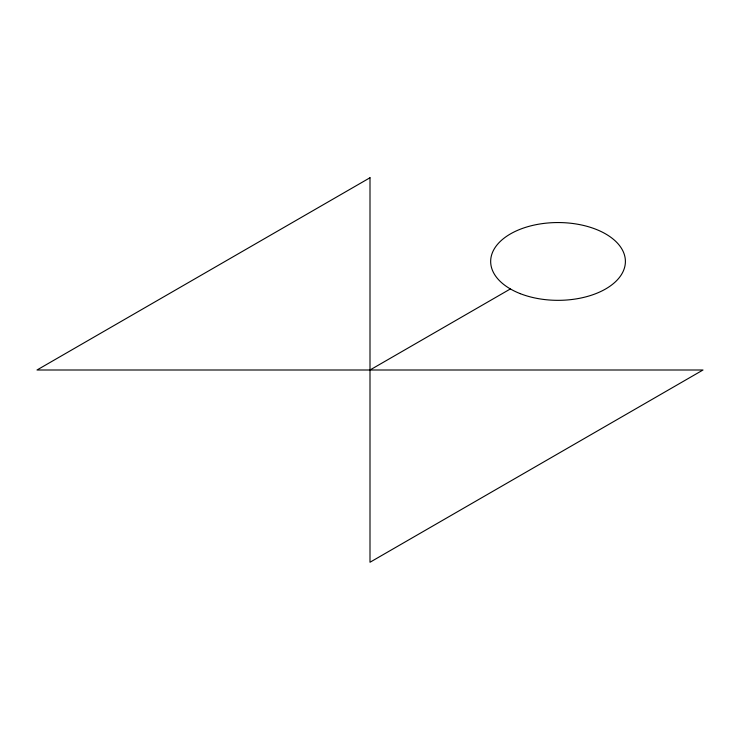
<?xml version="1.0" encoding="UTF-8"?>
<svg xmlns="http://www.w3.org/2000/svg" width="740" height="740" viewBox="0 0 740 740"><rect width="100%" height="100%" fill="white"/><g stroke="black" fill="none" stroke-linecap="round" stroke-linejoin="round"><path stroke-width="1.11" d="M370 370L510.387 288.942M370 177.748L37 370L703 370L370 562.252L370 177.748M520.266 293.651A67.368 38.896 0 0 0 625.226 264.217A67.368 38.896 0 0 0 528.591 226.459A67.368 38.896 0 0 0 520.266 293.651"/></g></svg>
